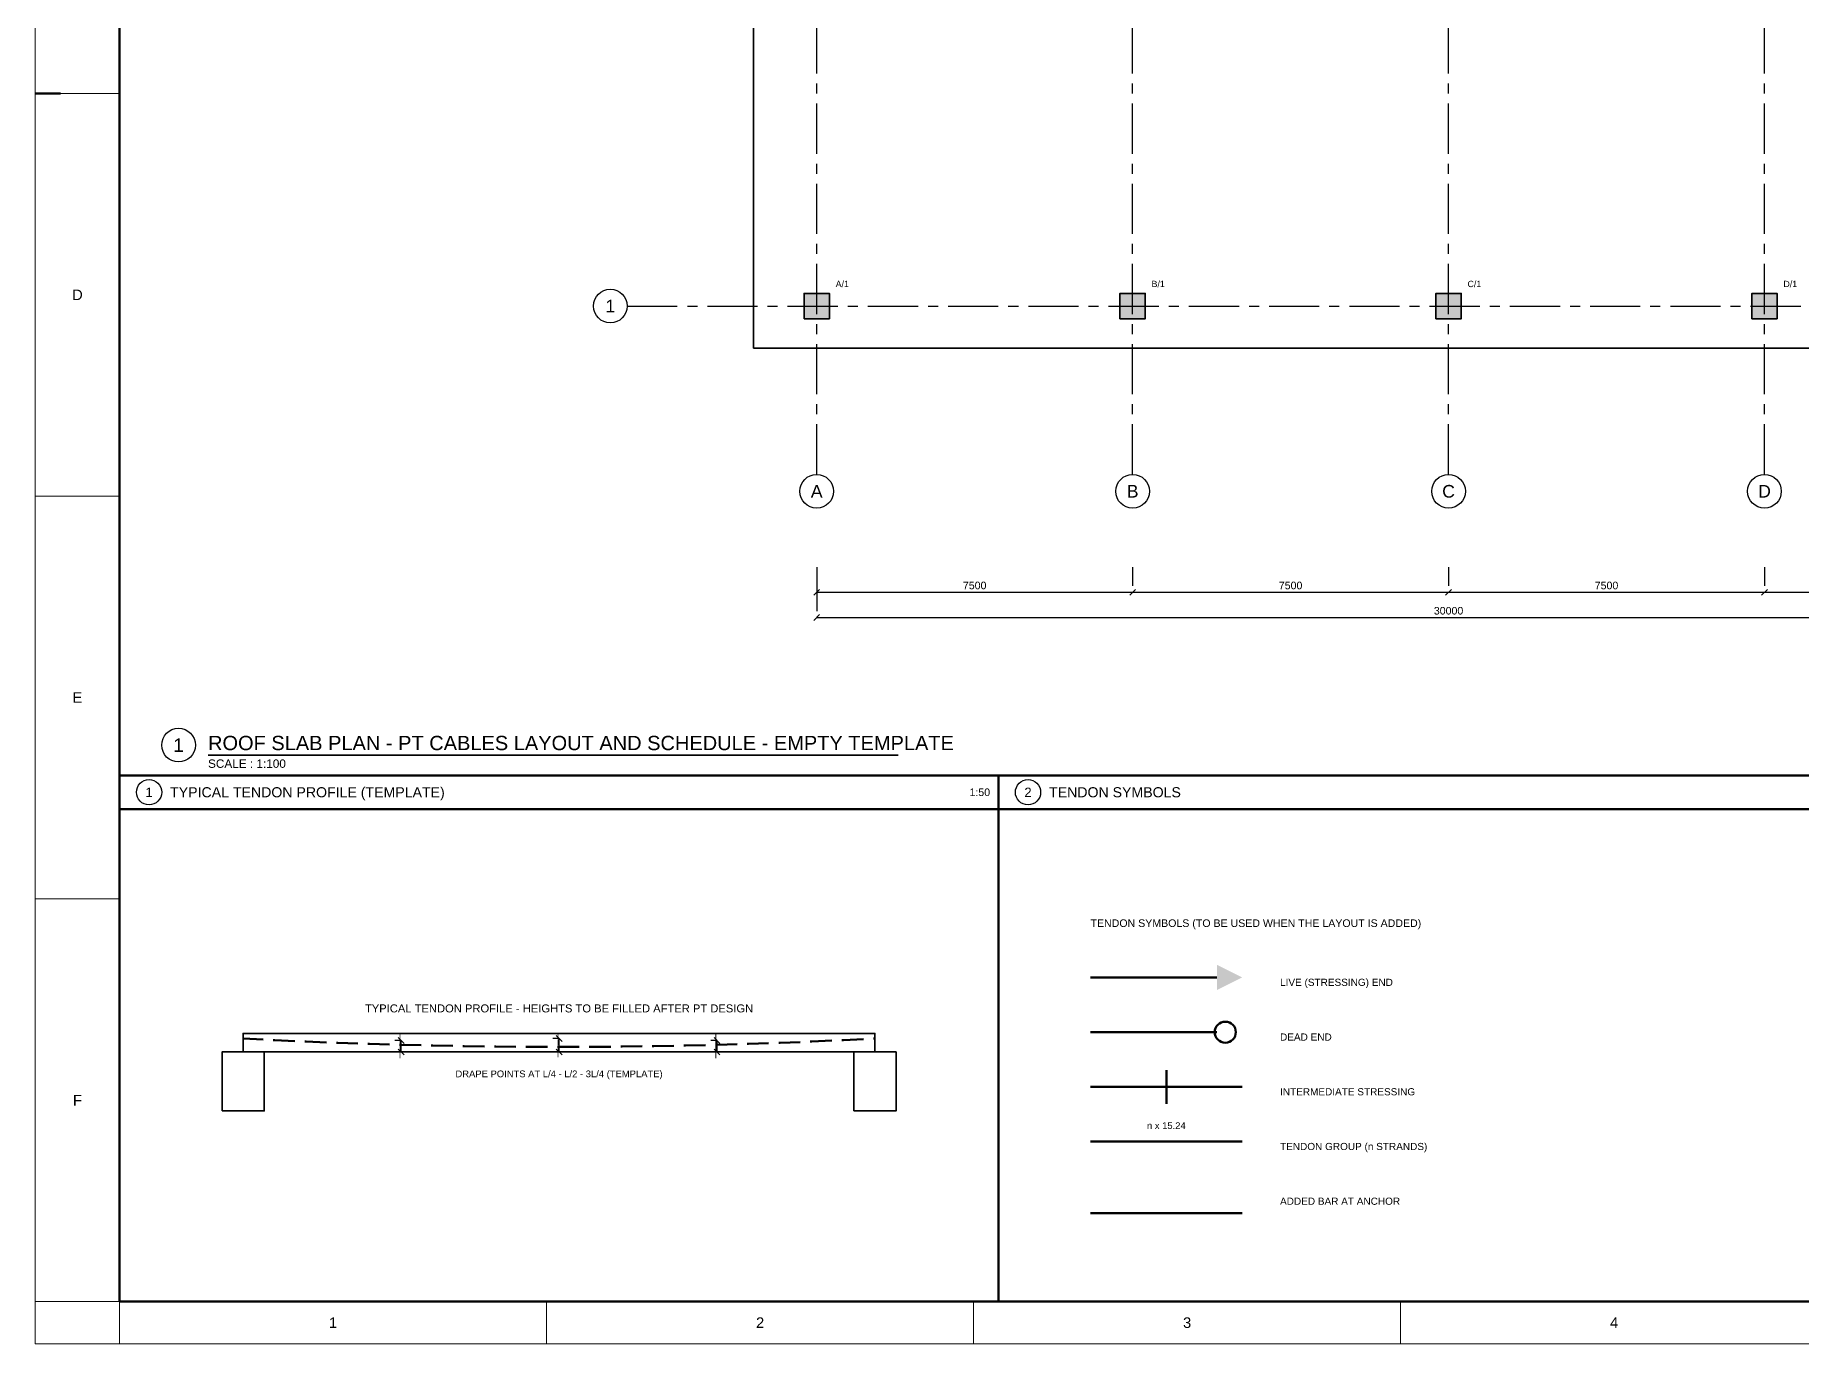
# Model space of a CAD drawing. Header units: millimetres. Extents: x 0 to 396150, y -260000 to 91864.
# Drawn here: x 270000 to 311933, y -195000 to -163918 of the extents above; entities that cross this region are included whole.
import ezdxf
from ezdxf.enums import TextEntityAlignment as Align

# ---------------------------------------------------------------- set-up
doc = ezdxf.new("R2010")
doc.units = ezdxf.units.MM
doc.header["$LTSCALE"] = 37.5
for name, pattern in [('CENTER', [50.8, 31.75, -6.35, 6.35, -6.35]), ('DASHDOT', [25.4, 12.7, -6.35, 0, -6.35]), ('DASHED', [19.05, 12.7, -6.35])]:
    doc.linetypes.add(name, pattern=pattern)
doc.layers.get('0').update_dxf_attribs({"linetype": 'CONTINUOUS'})
for name, color, linetype in [('SPAN-CALLOUT', 3, 'CONTINUOUS'), ('SPAN-COL-HATCH', 8, 'CONTINUOUS'), ('SPAN-DETAIL', 7, 'CONTINUOUS'), ('SPAN-DIM', 8, 'CONTINUOUS'), ('SPAN-GRID', 8, 'CENTER'), ('SPAN-GRID-BUBBLE', 8, 'CONTINUOUS'), ('SPAN-PT-TENDON', 3, 'CONTINUOUS'), ('SPAN-PT-TEXT', 3, 'CONTINUOUS'), ('SPAN-PT-ZONE', 4, 'DASHDOT'), ('SPAN-SHEET-NOTES', 7, 'CONTINUOUS'), ('SPAN-SHEET-TEXT', 2, 'CONTINUOUS'), ('SPAN-TEXT', 7, 'CONTINUOUS')]:
    doc.layers.add(name, color=color, linetype=linetype)
for name, color, linetype, lineweight in [('SPAN-COL', 7, 'CONTINUOUS', 35), ('SPAN-PT-CABLE', 3, 'CONTINUOUS', 50), ('SPAN-RB-UBAR', 6, 'CONTINUOUS', 20), ('SPAN-SHEET-FRAME', 7, 'CONTINUOUS', 50), ('SPAN-SHEET-TITLE', 7, 'CONTINUOUS', 25), ('SPAN-SLAB-EDGE', 3, 'CONTINUOUS', 35)]:
    doc.layers.add(name, color=color, linetype=linetype, lineweight=lineweight)
doc.styles.get("Standard").update_dxf_attribs({"font": 'arial.ttf'})

# ---------------------------------------------------------------- blocks, each defined once
blk = doc.blocks.new('CABLES_SCHEDULE_EMPTY_TEMPLATE_L02')
at = {"layer": 'SPAN-COL-HATCH'}
h = blk.add_hatch(color=256, dxfattribs=at)
h.dxf.hatch_style = 1
h.paths.add_polyline_path([(18250, 24350), (18850, 24350), (18850, 24950), (18250, 24950)])
h = blk.add_hatch(color=256, dxfattribs=at)
h.dxf.hatch_style = 1
h.paths.add_polyline_path([(25750, 24350), (26350, 24350), (26350, 24950), (25750, 24950)])
h = blk.add_hatch(color=256, dxfattribs=at)
h.dxf.hatch_style = 1
h.paths.add_polyline_path([(33250, 24350), (33850, 24350), (33850, 24950), (33250, 24950)])
h = blk.add_hatch(color=256, dxfattribs=at)
h.dxf.hatch_style = 1
h.paths.add_polyline_path([(40750, 24350), (41350, 24350), (41350, 24950), (40750, 24950)])
at = {"layer": 'SPAN-CALLOUT'}
for centre, radius in [((3400, 14220), 400), ((2700, 13100), 300), ((23566.666667, 13100), 300)]:
    blk.add_circle(centre, radius, dxfattribs=at)
at = {"layer": 'SPAN-COL'}
for points in [[(18250, 24350), (18850, 24350), (18850, 24950), (18250, 24950)], [(25750, 24350), (26350, 24350), (26350, 24950), (25750, 24950)], [(33250, 24350), (33850, 24350), (33850, 24950), (33250, 24950)], [(40750, 24350), (41350, 24350), (41350, 24950), (40750, 24950)], [(4433.333333, 5530), (5433.333333, 5530), (5433.333333, 6930), (4433.333333, 6930)], [(19433.333333, 5530), (20433.333333, 5530), (20433.333333, 6930), (19433.333333, 6930)]]:
    blk.add_lwpolyline(points, close=True, dxfattribs=at)
at = {"layer": 'SPAN-DETAIL', "lineweight": 35}
blk.add_lwpolyline([(4933.333333, 6930), (19933.333333, 6930), (19933.333333, 7370), (4933.333333, 7370)], close=True, dxfattribs=at)
at = {"layer": 'SPAN-DIM'}
for p, q in [((18550, 18450), (18550, 18000)), ((18550, 18450), (18550, 17400)), ((26050, 18450), (26050, 18000)), ((26050, 18450), (26050, 18000)), ((33550, 18450), (33550, 18000)), ((33550, 18450), (33550, 18000)), ((41050, 18450), (41050, 18000)), ((41050, 18450), (41050, 18000)), ((18480, 17780), (18620, 17920)), ((18550, 17850), (26050, 17850)), ((25980, 17780), (26120, 17920)), ((25980, 17780), (26120, 17920)), ((26050, 17850), (33550, 17850)), ((33480, 17780), (33620, 17920)), ((33480, 17780), (33620, 17920)), ((33550, 17850), (41050, 17850)), ((40980, 17780), (41120, 17920)), ((40980, 17780), (41120, 17920)), ((41050, 17850), (48550, 17850)), ((18480, 17180), (18620, 17320)), ((18550, 17250), (48550, 17250)), ((8683.333333, 7200), (8533.333333, 7200)), ((8753.333333, 7130), (8613.333333, 7270)), ((8683.333333, 6930), (8683.333333, 7200)), ((12433.333333, 7250), (12283.333333, 7250)), ((12503.333333, 7180), (12363.333333, 7320)), ((12433.333333, 6930), (12433.333333, 7250)), ((16183.333333, 7200), (16033.333333, 7200)), ((16253.333333, 7130), (16113.333333, 7270)), ((16183.333333, 6930), (16183.333333, 7200)), ((8683.333333, 6930), (8533.333333, 6930)), ((8753.333333, 6860), (8613.333333, 7000)), ((12433.333333, 6930), (12283.333333, 6930)), ((12503.333333, 6860), (12363.333333, 7000)), ((16183.333333, 6930), (16033.333333, 6930)), ((16253.333333, 6860), (16113.333333, 7000))]:
    blk.add_line(p, q, dxfattribs=at)
at = {"layer": 'SPAN-GRID'}
for p, q in [((18550, 20650), (18550, 52650)), ((26050, 20650), (26050, 52650)), ((33550, 20650), (33550, 52650)), ((41050, 20650), (41050, 52650)), ((14050, 24650), (52550, 24650))]:
    blk.add_line(p, q, dxfattribs=at)
at = {"layer": 'SPAN-GRID-BUBBLE'}
for centre in [(13650, 24650), (18550, 20250), (26050, 20250), (33550, 20250), (41050, 20250)]:
    blk.add_circle(centre, 400, dxfattribs=at)
at = {"layer": 'SPAN-PT-CABLE', "lineweight": 50}
for p, q in [((25050, 8700), (28050, 8700)), ((25050, 7400), (28050, 7400)), ((26850, 5700), (26850, 6500)), ((25050, 6100), (28650, 6100)), ((25050, 4800), (28650, 4800))]:
    blk.add_line(p, q, dxfattribs=at)
blk.add_circle((28250, 7400), 250, dxfattribs=at)
at = {"layer": 'SPAN-PT-CABLE'}
blk.add_solid([(28050, 8400), (28650, 8700), (28050, 9000)], dxfattribs=at)
at = {"layer": 'SPAN-PT-TENDON', "linetype": 'DASHED', "lineweight": 50}
blk.add_lwpolyline([(4933.333333, 7250), (5683.333333, 7212), (6433.333333, 7178), (7183.333333, 7148), (7933.333333, 7122), (8683.333333, 7100), (9433.333333, 7082), (10183.333333, 7068), (10933.333333, 7058), (11683.333333, 7052), (12433.333333, 7050), (13183.333333, 7052), (13933.333333, 7058), (14683.333333, 7068), (15433.333333, 7082), (16183.333333, 7100), (16933.333333, 7122), (17683.333333, 7148), (18433.333333, 7178), (19183.333333, 7212), (19933.333333, 7250)], dxfattribs=at)
at = {"layer": 'SPAN-PT-ZONE'}
blk.add_lwpolyline([(17050, 23650), (49550, 23650), (49550, 49650), (17050, 49650)], close=True, dxfattribs=at)
at = {"layer": 'SPAN-RB-UBAR', "lineweight": 50}
blk.add_line((25050, 3100), (28650, 3100), dxfattribs=at)
at = {"layer": 'SPAN-SHEET-FRAME'}
for p, q in [((0, 29700), (600, 29700)), ((2000, 13500), (64600, 13500)), ((2000, 12700), (22866.666667, 12700)), ((22866.666667, 12700), (43733.333333, 12700))]:
    blk.add_line(p, q, dxfattribs=at)
at = {"layer": 'SPAN-SHEET-FRAME', "lineweight": 13}
for p, q in [((0, 29700), (2000, 29700)), ((0, 20133.333333), (2000, 20133.333333)), ((0, 10566.666667), (2000, 10566.666667)), ((0, 1000), (2000, 1000)), ((2000, 0), (2000, 1000)), ((12137.5, 0), (12137.5, 1000)), ((22275, 0), (22275, 1000)), ((32412.5, 0), (32412.5, 1000))]:
    blk.add_line(p, q, dxfattribs=at)
blk.add_lwpolyline([(0, 0), (84100, 0), (84100, 59400), (0, 59400)], close=True, dxfattribs=at)
at = {"layer": 'SPAN-SHEET-FRAME'}
for points in [[(2000, 1000), (83100, 1000), (83100, 58400), (2000, 58400)], [(2000, 1000), (22866.666667, 1000), (22866.666667, 13500), (2000, 13500)], [(22866.666667, 1000), (43733.333333, 1000), (43733.333333, 13500), (22866.666667, 13500)]]:
    blk.add_lwpolyline(points, close=True, dxfattribs=at)
at = {"layer": 'SPAN-SHEET-TITLE', "lineweight": 35}
blk.add_line((4100, 13980), (20480, 13980), dxfattribs=at)
at = {"layer": 'SPAN-SLAB-EDGE', "color": 3}
blk.add_lwpolyline([(17050, 23650), (49550, 23650), (49550, 49650), (17050, 49650)], close=True, dxfattribs=at)
at = {"layer": 'SPAN-CALLOUT'}
for s, height, p in [('1', 320, (3400, 14220)), ('1', 220, (2700, 13100)), ('2', 220, (23566.666667, 13100))]:
    blk.add_text(s, height=height, dxfattribs=at).set_placement(p, align=Align.MIDDLE_CENTER)
at = {"layer": 'SPAN-DIM'}
for s, p in [('7500', (22300, 17922)), ('7500', (29800, 17922)), ('7500', (37300, 17922)), ('30000', (33550, 17322))]:
    blk.add_text(s, height=180, dxfattribs=at).set_placement(p, align=Align.CENTER)
for p in [(8611.333333, 7065), (12361.333333, 7090), (16111.333333, 7065)]:
    blk.add_text('____', height=180, rotation=90, dxfattribs=at).set_placement(p, align=Align.CENTER)
at = {"layer": 'SPAN-PT-TEXT'}
blk.add_text('TENDON SYMBOLS (TO BE USED WHEN THE LAYOUT IS ADDED)', height=180, dxfattribs=at).set_placement((25050, 9900))
for s, height, p in [('TYPICAL TENDON PROFILE - HEIGHTS TO BE FILLED AFTER PT DESIGN', 190, (12433.333333, 7870)), ('n x 15.24', 160, (26850, 5100))]:
    blk.add_text(s, height=height, dxfattribs=at).set_placement(p, align=Align.CENTER)
at = {"layer": 'SPAN-SHEET-FRAME'}
for s, p in [('D', (1000, 24916.666667)), ('E', (1000, 15350)), ('F', (1000, 5783.333333)), ('1', (7068.75, 500)), ('2', (17206.25, 500)), ('3', (27343.75, 500)), ('4', (37481.25, 500))]:
    blk.add_text(s, height=250, dxfattribs=at).set_placement(p, align=Align.MIDDLE_CENTER)
at = {"layer": 'SPAN-SHEET-NOTES'}
for s, p in [('LIVE (STRESSING) END', (29550, 8500)), ('DEAD END', (29550, 7200)), ('INTERMEDIATE STRESSING', (29550, 5900)), ('TENDON GROUP (n STRANDS)', (29550, 4600)), ('ADDED BAR AT ANCHOR', (29550, 3300))]:
    blk.add_text(s, height=170, dxfattribs=at).set_placement(p)
blk.add_text('DRAPE POINTS AT L/4 - L/2 - 3L/4 (TEMPLATE)', height=160, dxfattribs=at).set_placement((12433.333333, 6330), align=Align.CENTER)
at = {"layer": 'SPAN-SHEET-TEXT'}
blk.add_text('ROOF SLAB PLAN - PT CABLES LAYOUT AND SCHEDULE - EMPTY TEMPLATE', height=340, dxfattribs=at).set_placement((4100, 14100))
for s, p in [('TYPICAL TENDON PROFILE (TEMPLATE)', (3200, 13100)), ('TENDON SYMBOLS', (24066.666667, 13100))]:
    blk.add_text(s, height=240, dxfattribs=at).set_placement(p, align=Align.MIDDLE_LEFT)
at = {"layer": 'SPAN-SHEET-TITLE'}
blk.add_text('SCALE : 1:100', height=200, dxfattribs=at).set_placement((4100, 13680))
blk.add_text('1:50', height=180, dxfattribs=at).set_placement((22666.666667, 13100), align=Align.MIDDLE_RIGHT)
at = {"layer": 'SPAN-TEXT'}
for s, p in [('A/1', (19000, 25100)), ('B/1', (26500, 25100)), ('C/1', (34000, 25100)), ('D/1', (41500, 25100))]:
    blk.add_text(s, height=150, dxfattribs=at).set_placement(p)
for s, p in [('1', (13650, 24650)), ('A', (18550, 20250)), ('B', (26050, 20250)), ('C', (33550, 20250)), ('D', (41050, 20250))]:
    blk.add_text(s, height=300, dxfattribs=at).set_placement(p, align=Align.MIDDLE_CENTER)

msp = doc.modelspace()

# ---------------------------------------------------------------- block references
msp.add_blockref('CABLES_SCHEDULE_EMPTY_TEMPLATE_L02', (270000, -195000))

doc.saveas('drawing.dxf')
